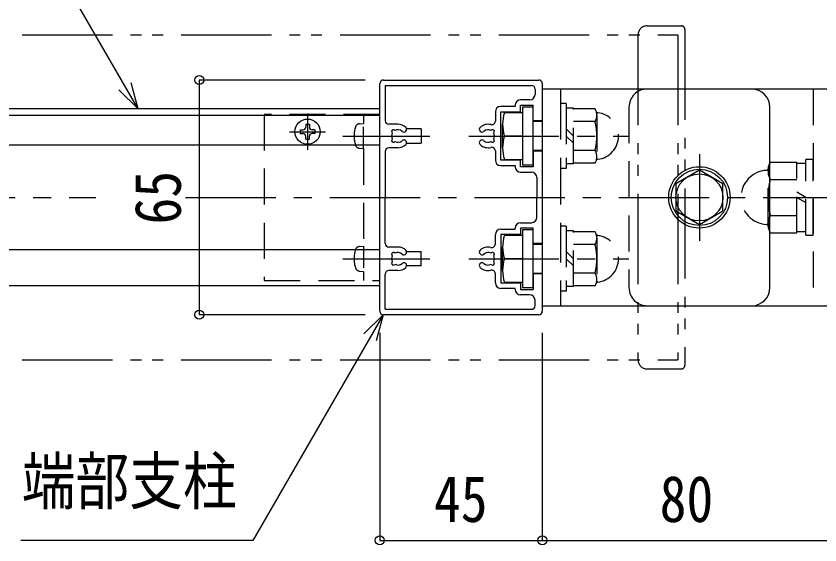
# Model space of a CAD drawing. Units: millimetres on the paper, scale 1:5. Extents: x -210 to 210, y -148 to 148.
# Drawn here: x 115.26 to 159.77, y 85.7 to 114.99 of the extents above; entities that cross this region are included whole.
import ezdxf
from ezdxf.enums import TextEntityAlignment as Align

# ---------------------------------------------------------------- set-up
doc = ezdxf.new("R2010")
doc.units = ezdxf.units.MM
for name, pattern in [('CHAIN1', [8, 5, -1, 1, -1]), ('DASHED1', [1.8, 1.2, -0.6]), ('DASHED2', [3, 2, -1]), ('DOUBLE_CHAIN1', [8.8, 5, -1, 0.6, -0.6, 0.6, -1])]:
    doc.linetypes.add(name, pattern=pattern)
for name, color, linetype in [('0-3_04', 2, 'Continuous'), ('0-4_05', 3, 'Continuous'), ('0-5_06', 6, 'Continuous')]:
    doc.layers.add(name, color=color, linetype=linetype)
doc.styles.add('ＭＳ ゴシック', font='')
doc.styles.get('ＭＳ ゴシック').set_extended_font_data('MS Gothic')

msp = doc.modelspace()

# ---------------------------------------------------------------- linework, layer by layer
at = {"layer": '0-3_04', "linetype": 'DOUBLE_CHAIN1'}
for p, q in [((150.199, 114.451), (152.099, 114.451)), ((152.299, 114.251), (152.299, 95.651)), ((149.699, 113.951), (149.699, 95.951)), ((80.399, 95.951), (151.899, 95.951)), ((150.199, 95.451), (152.099, 95.451))]:
    msp.add_line(p, q, dxfattribs=at)
at = {"layer": '0-3_04'}
for p, q in [((135.599, 111.451), (144.199, 111.451)), ((135.399, 98.651), (135.399, 111.251)), ((135.699, 111.151), (143.799, 111.151)), ((135.699, 111.151), (135.699, 109.201)), ((143.999, 110.951), (143.999, 110.651)), ((144.399, 111.251), (144.399, 109.191)), ((142.899, 109.991), (142.099, 109.991)), ((142.899, 110.051), (142.899, 109.991)), ((143.699, 110.351), (143.199, 110.351)), ((143.199, 110.051), (143.899, 110.051)), ((143.199, 109.691), (143.199, 110.051)), ((143.899, 109.191), (143.899, 110.051)), ((135.399, 109.851), (80.399, 109.851)), ((131.399, 109.591), (131.399, 107.591)), ((141.799, 109.691), (141.799, 109.177)), ((142.099, 109.691), (143.199, 109.691)), ((142.099, 107.011), (142.099, 109.691)), ((135.399, 109.491), (80.399, 109.491)), ((144.399, 109.191), (143.899, 109.191)), ((130.989, 108.691), (130.989, 108.491)), ((130.989, 108.691), (131.149, 108.691)), ((131.299, 109.001), (131.299, 108.841)), ((131.809, 108.691), (131.649, 108.691)), ((131.809, 108.691), (131.809, 108.491)), ((136.399, 109.001), (135.899, 109.001)), ((137.699, 108.751), (136.884, 108.751)), ((137.699, 108.751), (137.699, 107.951)), ((130.399, 108.591), (132.395, 108.591)), ((130.989, 108.491), (131.149, 108.491)), ((131.299, 108.181), (131.299, 108.341)), ((131.299, 108.181), (131.499, 108.181)), ((131.499, 108.181), (131.499, 108.341)), ((131.809, 108.491), (131.649, 108.491)), ((135.399, 107.851), (80.399, 107.851)), ((136.884, 107.951), (137.699, 107.951)), ((135.699, 107.501), (135.699, 104.951)), ((136.399, 107.701), (135.899, 107.701)), ((141.799, 107.525), (141.799, 107.011)), ((143.899, 107.511), (143.899, 106.651)), ((144.399, 107.511), (143.899, 107.511)), ((144.399, 107.511), (144.399, 102.391)), ((143.199, 107.011), (142.099, 107.011)), ((143.199, 106.651), (143.199, 107.011)), ((142.099, 106.711), (142.899, 106.711)), ((142.899, 106.711), (142.899, 106.651)), ((143.899, 106.651), (143.199, 106.651)), ((143.199, 106.351), (143.799, 106.351)), ((144.099, 106.051), (144.099, 104.951)), ((135.699, 102.401), (135.699, 104.951)), ((144.099, 103.851), (144.099, 104.951)), ((143.199, 103.551), (143.799, 103.551)), ((141.799, 102.377), (141.799, 102.891)), ((142.099, 103.191), (142.899, 103.191)), ((142.099, 102.891), (142.099, 100.211)), ((143.199, 102.891), (142.099, 102.891)), ((142.899, 103.191), (142.899, 103.251)), ((143.199, 103.251), (143.199, 102.891)), ((143.899, 103.251), (143.199, 103.251)), ((143.899, 102.391), (143.899, 103.251)), ((144.399, 102.391), (143.899, 102.391)), ((135.399, 102.051), (80.399, 102.051)), ((136.399, 102.201), (135.899, 102.201)), ((136.884, 101.951), (137.699, 101.951)), ((137.699, 101.151), (137.699, 101.951)), ((137.699, 101.151), (136.884, 101.151)), ((135.699, 98.751), (135.699, 100.701)), ((136.399, 100.901), (135.899, 100.901)), ((141.799, 100.211), (141.799, 100.725)), ((143.899, 100.711), (143.899, 99.851)), ((144.399, 100.711), (143.899, 100.711)), ((144.399, 100.711), (144.399, 98.651)), ((142.099, 100.211), (143.199, 100.211)), ((143.199, 100.211), (143.199, 99.851)), ((135.399, 100.051), (80.399, 100.051)), ((142.899, 99.911), (142.099, 99.911)), ((142.899, 99.851), (142.899, 99.911)), ((143.199, 99.851), (143.899, 99.851)), ((143.699, 99.551), (143.199, 99.551)), ((143.999, 98.951), (143.999, 99.251)), ((144.199, 98.451), (135.599, 98.451)), ((135.699, 98.751), (143.799, 98.751))]:
    msp.add_line(p, q, dxfattribs=at)
at = {"layer": '0-3_04', "linetype": 'DASHED2'}
for p, q in [((134.499, 109.551), (134.499, 109.051)), ((134.499, 107.651), (134.499, 102.251)), ((134.499, 100.851), (134.499, 100.351))]:
    msp.add_line(p, q, dxfattribs=at)
at = {"layer": '0-3_04', "linetype": 'DASHED1'}
for p, q in [((134.275, 109.031), (134.499, 109.051)), ((134.499, 107.651), (134.499, 109.051)), ((134.275, 107.671), (134.499, 107.651)), ((134.275, 102.231), (134.499, 102.251)), ((134.499, 102.251), (134.499, 100.851)), ((134.275, 100.871), (134.499, 100.851))]:
    msp.add_line(p, q, dxfattribs=at)
at = {"layer": '0-3_04', "linetype": 'CHAIN1'}
for p, q in [((133.345, 108.351), (138.176, 108.351)), ((102.2, 104.951), (119.672, 104.951)), ((124.64, 104.951), (170.399, 104.951)), ((133.345, 101.551), (138.176, 101.551))]:
    msp.add_line(p, q, dxfattribs=at)
at = {"layer": '0-3_04', "linetype": 'DOUBLE_CHAIN1'}
msp.add_lwpolyline([(80.399, 113.951), (151.899, 113.951), (151.899, 95.951)], dxfattribs=at)
at = {"layer": '0-3_04', "linetype": 'DASHED2'}
msp.add_lwpolyline([(128.999, 100.351), (135.399, 100.351), (135.399, 109.551), (128.999, 109.551)], close=True, dxfattribs=at)
at = {"layer": '0-3_04'}
msp.add_lwpolyline([(131.299, 109.001), (131.499, 109.001), (131.499, 108.841)], dxfattribs=at)
msp.add_circle((131.399, 108.591), 0.7, dxfattribs=at)
at = {"layer": '0-3_04', "linetype": 'DOUBLE_CHAIN1'}
for centre, radius, start, end in [((150.199, 113.951), 0.5, 90, 180), ((152.099, 114.251), 0.2, 0, 90), ((150.199, 95.951), 0.5, 180, 270), ((152.099, 95.651), 0.2, 270, 360)]:
    msp.add_arc(centre, radius, start, end, dxfattribs=at)
at = {"layer": '0-3_04'}
for centre, radius, start, end in [((135.599, 111.251), 0.2, 90, 180), ((144.199, 111.251), 0.2, 0, 90), ((143.799, 110.951), 0.2, 0, 90), ((143.699, 110.651), 0.3, 270, 360), ((142.099, 109.691), 0.3, 90, 180), ((143.199, 110.051), 0.3, 90, 180), ((135.899, 109.201), 0.2, 180, 270), ((141.599, 109.177), 0.2, 256.391, 360), ((131.149, 108.841), 0.15, 270, 360), ((131.649, 108.841), 0.15, 180, 270), ((136.152, 108.598), 0.1, 36.7868, 233.2132), ((136.399, 108.351), 0.35, 47.4576, 118.5736), ((136.399, 108.351), 0.65, 47.4576, 90), ((136.737, 108.719), 0.15, 227.4576, 47.4576), ((141.061, 108.719), 0.15, 132.5424, 312.5424), ((141.399, 108.351), 0.65, 76.391, 132.5424), ((141.399, 108.351), 0.35, 61.4264, 132.5424), ((141.647, 108.598), 0.1, 306.7868, 143.2132), ((131.149, 108.341), 0.15, 0, 90), ((131.649, 108.341), 0.15, 90, 180), ((136.399, 108.351), 0.35, 151.4264, 208.5736), ((136.152, 108.103), 0.1, 126.7868, 323.2132), ((141.647, 108.103), 0.1, 216.7868, 53.2132), ((141.399, 108.351), 0.35, 331.4264, 28.5736), ((136.399, 108.351), 0.35, 241.4264, 312.5424), ((136.399, 108.351), 0.65, 270, 312.5424), ((136.737, 107.983), 0.15, 312.5424, 132.5424), ((141.061, 107.983), 0.15, 47.4576, 227.4576), ((141.399, 108.351), 0.65, 227.4576, 283.609), ((141.399, 108.351), 0.35, 227.4576, 298.5736), ((135.899, 107.501), 0.2, 90, 180), ((141.599, 107.525), 0.2, 0, 103.609), ((142.099, 107.011), 0.3, 180, 270), ((143.199, 106.651), 0.3, 180, 270), ((143.799, 106.051), 0.3, 0, 90), ((143.799, 103.851), 0.3, 270, 360), ((143.199, 103.251), 0.3, 90, 180), ((142.099, 102.891), 0.3, 90, 180), ((135.899, 102.401), 0.2, 180, 270), ((136.399, 101.551), 0.65, 47.4576, 90), ((136.737, 101.919), 0.15, 227.4576, 47.4576), ((141.061, 101.919), 0.15, 132.5424, 312.5424), ((141.399, 101.551), 0.65, 76.391, 132.5424), ((141.599, 102.377), 0.2, 256.391, 360), ((136.399, 101.551), 0.35, 151.4264, 208.5736), ((136.152, 101.798), 0.1, 36.7868, 233.2132), ((136.399, 101.551), 0.35, 47.4576, 118.5736), ((141.399, 101.551), 0.35, 61.4264, 132.5424), ((141.647, 101.798), 0.1, 306.7868, 143.2132), ((141.399, 101.551), 0.35, 331.4264, 28.5736), ((136.152, 101.303), 0.1, 126.7868, 323.2132), ((136.399, 101.551), 0.35, 241.4264, 312.5424), ((136.399, 101.551), 0.65, 270, 312.5424), ((136.737, 101.183), 0.15, 312.5424, 132.5424), ((141.061, 101.183), 0.15, 47.4576, 227.4576), ((141.399, 101.551), 0.65, 227.4576, 283.609), ((141.399, 101.551), 0.35, 227.4576, 298.5736), ((141.647, 101.303), 0.1, 216.7868, 53.2132), ((135.899, 100.701), 0.2, 90, 180), ((141.599, 100.725), 0.2, 0, 103.609), ((142.099, 100.211), 0.3, 180, 270), ((143.199, 99.851), 0.3, 180, 270), ((143.699, 99.251), 0.3, 0, 90), ((143.799, 98.951), 0.2, 270, 360), ((135.599, 98.651), 0.2, 180, 270), ((144.199, 98.651), 0.2, 270, 360)]:
    msp.add_arc(centre, radius, start, end, dxfattribs=at)
at = {"layer": '0-3_04', "linetype": 'DASHED1'}
for centre, radius, start, end in [((135.779, 108.351), 1.8, 164.1191, 195.8809), ((134.298, 108.772), 0.26, 95, 164.1191), ((134.298, 107.93), 0.26, 195.8809, 265), ((135.779, 101.551), 1.8, 164.1191, 195.8809), ((134.298, 101.972), 0.26, 95, 164.1191), ((134.298, 101.13), 0.26, 195.8809, 265)]:
    msp.add_arc(centre, radius, start, end, dxfattribs=at)
at = {"layer": '0-4_05'}
for p, q in [((144.399, 110.951), (144.399, 98.951)), ((155.999, 110.951), (144.399, 110.951)), ((156.999, 99.951), (156.999, 109.951)), ((144.399, 109.151), (143.899, 109.151)), ((142.199, 107.701), (142.199, 109.001)), ((142.199, 107.701), (142.199, 109.001)), ((143.299, 108.351), (142.301, 108.351)), ((144.399, 107.551), (143.899, 107.551)), ((142.301, 107.051), (143.299, 107.051)), ((142.199, 100.901), (142.199, 102.201)), ((142.199, 100.901), (142.199, 102.201)), ((144.399, 102.351), (143.899, 102.351)), ((143.299, 101.551), (142.301, 101.551)), ((143.899, 100.751), (144.399, 100.751)), ((142.301, 100.251), (143.299, 100.251)), ((144.399, 98.951), (155.999, 98.951)), ((150.199, 98.951), (160.399, 98.951))]:
    msp.add_line(p, q, dxfattribs=at)
at = {"layer": '0-4_05', "linetype": 'DASHED2'}
for p, q in [((145.399, 110.951), (145.399, 110.151)), ((159.399, 110.951), (159.399, 98.951)), ((145.399, 110.151), (145.399, 106.551)), ((145.719, 110.151), (145.399, 110.151)), ((145.719, 110.151), (145.719, 106.551)), ((146.119, 109.891), (145.719, 109.891)), ((145.719, 109.891), (145.719, 106.811)), ((146.119, 106.811), (146.119, 109.891)), ((146.119, 106.811), (146.119, 109.891)), ((147.318, 109.851), (146.119, 109.851)), ((149.199, 109.951), (149.199, 99.951)), ((147.318, 109.151), (146.119, 109.151)), ((147.419, 109.501), (147.419, 107.201)), ((146.119, 108.351), (145.719, 108.751)), ((145.719, 108.351), (146.119, 107.951)), ((147.318, 107.551), (146.119, 107.551)), ((147.318, 106.851), (146.119, 106.851)), ((157.026, 106.911), (158.499, 106.911)), ((158.499, 102.991), (158.499, 106.911)), ((159.399, 107.051), (158.999, 107.051)), ((158.999, 102.851), (158.999, 107.051)), ((145.719, 106.551), (145.399, 106.551)), ((145.399, 106.551), (145.399, 103.351)), ((146.119, 106.811), (145.719, 106.811)), ((156.899, 103.471), (156.899, 106.431)), ((158.999, 106.831), (158.499, 106.831)), ((157.026, 105.951), (158.499, 105.951)), ((158.999, 104.951), (158.499, 105.24)), ((158.499, 104.951), (158.999, 104.662)), ((157.026, 103.951), (158.499, 103.951)), ((145.399, 103.351), (145.399, 99.751)), ((145.719, 103.351), (145.399, 103.351)), ((145.719, 103.351), (145.719, 99.751)), ((146.119, 103.091), (145.719, 103.091)), ((145.719, 103.091), (145.719, 100.011)), ((146.119, 100.011), (146.119, 103.091)), ((146.119, 100.011), (146.119, 103.091)), ((147.318, 103.051), (146.119, 103.051)), ((157.026, 102.991), (158.499, 102.991)), ((158.499, 103.071), (158.999, 103.071)), ((147.419, 102.701), (147.419, 100.401)), ((146.119, 101.551), (145.719, 101.951)), ((147.318, 102.351), (146.119, 102.351)), ((145.719, 101.551), (146.119, 101.151)), ((147.318, 100.751), (146.119, 100.751)), ((145.719, 99.751), (145.399, 99.751)), ((145.399, 99.751), (145.399, 98.951)), ((146.119, 100.011), (145.719, 100.011)), ((147.318, 100.051), (146.119, 100.051))]:
    msp.add_line(p, q, dxfattribs=at)
at = {"layer": '0-4_05', "linetype": 'CHAIN1'}
for p, q in [((140.322, 108.351), (149.199, 108.351)), ((153.099, 107.351), (153.099, 102.551)), ((140.322, 101.551), (149.199, 101.551))]:
    msp.add_line(p, q, dxfattribs=at)
at = {"layer": '0-4_05'}
for points in [[(160.399, 98.951), (160.399, 110.951), (150.199, 110.951)], [(142.301, 109.651), (143.299, 109.651), (143.299, 107.051)], [(142.301, 102.851), (143.299, 102.851), (143.299, 100.251)]]:
    msp.add_lwpolyline(points, dxfattribs=at)
for points in [[(143.299, 106.751), (143.899, 106.751), (143.899, 109.951), (143.299, 109.951)], [(153.099, 103.451), (154.398, 104.201), (154.398, 105.701), (153.099, 106.451), (151.8, 105.701), (151.8, 104.201)], [(143.299, 99.951), (143.899, 99.951), (143.899, 103.151), (143.299, 103.151)]]:
    msp.add_lwpolyline(points, close=True, dxfattribs=at)
at = {"layer": '0-4_05', "linetype": 'DASHED2'}
msp.add_lwpolyline([(158.999, 102.851), (159.399, 102.851), (159.399, 107.051)], dxfattribs=at)
at = {"layer": '0-4_05'}
for radius in [1.7, 1.56, 1.299]:
    msp.add_circle((153.099, 104.951), radius, dxfattribs=at)
at = {"layer": '0-4_05', "linetype": 'DASHED2'}
for centre, radius, start, end in [((150.199, 109.951), 1, 90, 180), ((146.766, 109.501), 0.654, 327.6215, 32.3785), ((147.48, 109.742), 0.1, 198.6327, 263.4169), ((147.319, 108.351), 1.3, 276.5831, 83.4169), ((144.219, 108.351), 3.2, 345.5225, 14.4775), ((146.766, 107.201), 0.654, 327.6214, 32.3786), ((147.48, 106.96), 0.1, 96.5831, 161.3673), ((157.87, 106.431), 0.971, 150.3564, 209.6436), ((156.899, 104.951), 1.5, 93.3522, 266.6478), ((156.806, 106.548), 0.1, 273.3522, 353.7111), ((160.899, 104.951), 4, 165.5225, 194.4775), ((157.87, 103.471), 0.971, 150.3564, 209.6436), ((156.806, 103.354), 0.1, 6.2889, 86.6478), ((146.766, 102.701), 0.654, 327.6215, 32.3785), ((147.48, 102.942), 0.1, 198.6327, 263.4169), ((147.319, 101.551), 1.3, 276.5831, 83.4169), ((144.219, 101.551), 3.2, 345.5225, 14.4775), ((146.766, 100.401), 0.654, 327.6214, 32.3786), ((147.48, 100.16), 0.1, 96.5831, 161.3673), ((150.199, 99.951), 1, 180, 270)]:
    msp.add_arc(centre, radius, start, end, dxfattribs=at)
at = {"layer": '0-4_05'}
for centre, radius, start, end in [((155.999, 109.951), 1, 0, 90), ((144.329, 109.001), 2.13, 162.2299, 197.7701), ((144.329, 107.701), 2.13, 162.2299, 197.7701), ((144.329, 102.201), 2.13, 162.2299, 197.7701), ((144.329, 100.901), 2.13, 162.2299, 197.7701), ((155.999, 99.951), 1, 270, 360)]:
    msp.add_arc(centre, radius, start, end, dxfattribs=at)
at = {"layer": '0-5_06'}
for p, q in [((122.012, 109.851), (121.624, 111.3)), ((134.599, 111.451), (125.399, 111.451)), ((125.399, 111.451), (125.399, 98.451)), ((122.012, 109.851), (120.952, 110.912)), ((134.599, 98.451), (125.399, 98.451)), ((135.585, 98.451), (134.525, 97.39)), ((135.585, 98.451), (135.197, 97.002)), ((135.399, 97.451), (135.399, 85.951)), ((144.399, 97.451), (144.399, 85.951)), ((144.399, 97.451), (144.399, 85.951)), ((135.399, 85.951), (144.399, 85.951)), ((144.399, 85.951), (160.399, 85.951))]:
    msp.add_line(p, q, dxfattribs=at)
for points in [[(122.012, 109.851), (115.026, 121.951), (105.281, 121.951)], [(135.585, 98.451), (128.368, 85.951), (115.516, 85.951)]]:
    msp.add_lwpolyline(points, dxfattribs=at)
for centre in [(125.399, 111.451), (125.399, 98.451), (135.399, 85.951), (144.399, 85.951), (144.399, 85.951)]:
    msp.add_circle(centre, 0.25, dxfattribs=at)

# ---------------------------------------------------------------- texts
at = {"layer": '0-5_06', "style": 'ＭＳ ゴシック', "width": 0.85}
msp.add_text('65', height=2.566, rotation=90, dxfattribs=at).set_placement((125.149, 103.451), align=Align.BOTTOM_LEFT)
for s, p in [('端部支柱', (115.573, 87.187)), ('80', (150.899, 86.201)), ('45', (138.399, 86.201))]:
    msp.add_text(s, height=2.566, dxfattribs=at).set_placement(p, align=Align.BOTTOM_LEFT)

doc.saveas('drawing.dxf')
